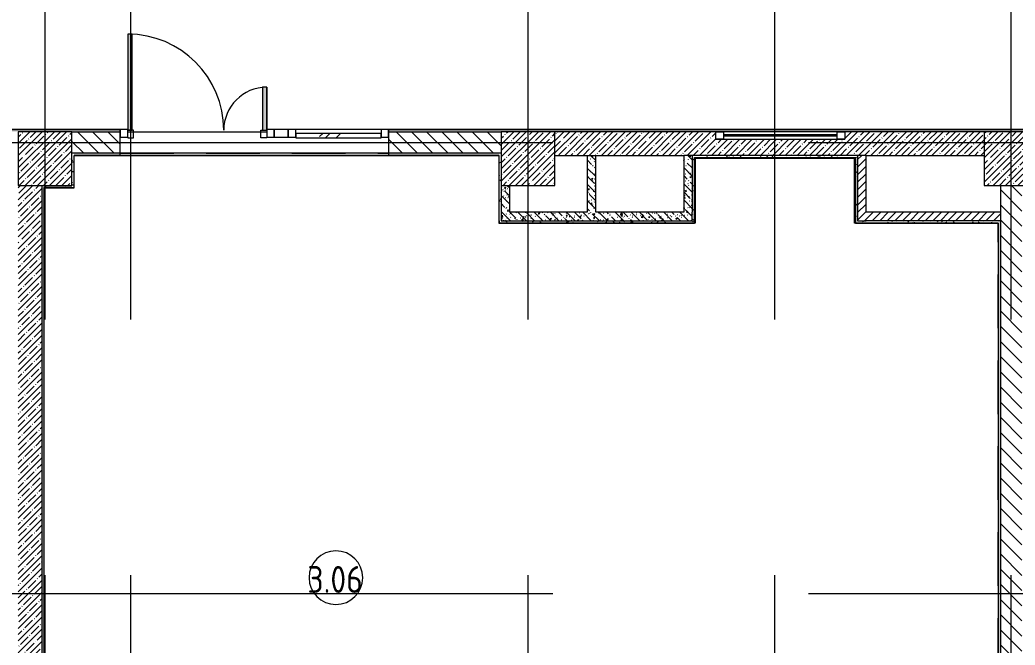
# Model space of a CAD drawing. Header units: millimetres. Extents: x -8624 to 200327, y -8553 to 29000.
# Drawn here: x 143775 to 153048, y 3118 to 8942 of the extents above; entities that cross this region are included whole.
import ezdxf

# ---------------------------------------------------------------- set-up
doc = ezdxf.new("R2010")
doc.units = ezdxf.units.MM
doc.linetypes.add('200_ШТРИХ__ш1_п0_6_', pattern=[800, 500, -300])
doc.linetypes.add('Осевая', pattern=[15875, 3175, -2381.25, 7937.5, -2381.25])
for name, color, linetype, lineweight in [('A-AREA-IDEN', 7, 'Continuous', 9), ('A-DETL-MBND-1', 7, '200_ШТРИХ__ш1_п0_6_', 9), ('A-GLAZ-2', 7, 'Continuous', 9), ('A-GLAZ-CURT-2', 7, 'Continuous', 9), ('A-GLAZ-CWMG-3', 7, 'Continuous', 9), ('A-WALL-4', 7, 'Continuous', 13), ('I-WALL-5', 7, 'Continuous', 9), ('S-COLS-2', 7, 'Continuous', 9), ('Оси-2', 7, 'Осевая', 9)]:
    doc.layers.add(name, color=color, linetype=linetype, lineweight=lineweight)
for name, color, linetype, lineweight, true_color in [('A-DETL-GENF-6', 7, 'Continuous', 9, 0xaaaaaa), ('A-DOOR-5', 7, 'Continuous', 9, 0xaaaaaa), ('A-DOOR-6', 7, 'Continuous', 9, 0xe2e2e2), ('I-WALL-6', 7, 'Continuous', 9, 0x787878), ('I-WALL-7', 9, 'Continuous', 9, 0x808080)]:
    doc.layers.add(name, color=color, linetype=linetype, lineweight=lineweight, true_color=true_color)
doc.styles.add('GOST Common', font='GOST_Common.ttf', dxfattribs={"width": 0.9, "height": 250})
pattern_1 = [(135, (96349.85, 0), (-70.71068, -70.71068), [])]
pattern_2 = [(45, (96349.85, 0), (-57.02463, 57.02463), []), (45, (96406.87, 0), (-57.02463, 57.02463), [100.806, -20.161, 3.353, -16.808])]
pattern_3 = [(45, (96349.85, 0), (-35.35534, 35.35534), [])]
pattern_4 = [(135, (96349.85, 0), (-75.43415, -75.43415), [106.68, -17.78, 3.556, -17.78]), (135, (96349.85, 75.39), (-75.43415, -75.43415), []), (50, (96349.85, 0), (127.52922, -11.15758), [13.335, -146.685]), (355, (96349.85, 0), (-24.66966, 133.74002), [10.668, -117.348]), (100.451, (96360.48, -0.93), (102.85973, 122.58178), [11.333, -124.663]), (46.184, (96349.85, 35.56), (189.75516, -29.43036), [20.002, -220.027]), (96.636, (96365.66, 33.1), (166.1822, 173.1996), [17, -186.995]), (351.184, (96349.85, 35.56), (166.1839, 173.1976), [16.002, -176.022]), (21, (96367.63, 26.67), (106.13027, -71.58603), [13.335, -146.685]), (326, (96367.63, 26.67), (43.26188, 128.93175), [10.668, -117.348]), (71.451, (96376.47, 20.7), (149.39198, 57.34505), [11.333, -124.663]), (37.5, (96349.85, 0), (2.16223, 59.188357), [3.353, -112.573, 3.353, -115.773, -117.792]), (37.5, (96349.85, 0), (2.16223, 59.188357), [-235.052, 3.353, -114.44]), (7.5, (96349.85, 0), (46.77386, 70.12615), [3.353, -64.567, 3.353, -109.906, -44.894]), (7.5, (96349.85, 0), (46.77386, 70.12615), [-181.178, 3.353, -41.542]), (327.5, (96310.2, 0), (94.91367, -4.010093), [3.353, -41.097, 3.353, -135.331, -184.023]), (327.5, (96310.2, 0), (94.91367, -4.010093), [-183.134, 3.353, -180.67]), (317.5, (96292.42, 0), (103.69057, 17.79882), [3.353, -54.432, 3.353, -88.748, -130.683]), (317.5, (96292.42, 0), (103.69057, 17.79882), [-149.885, 3.353, -127.33])]
pattern_5 = [(0, (96349.85, 0), (121.92, 30.48), [10.058, -81.382, 10.058, -81.382, -487.68]), (0, (96349.85, 0), (121.92, 30.48), [-182.88, 10.058, -172.822, 10.058, -81.382, -213.36]), (0, (96349.85, 0), (121.92, 30.48), [-457.2, 10.058, -50.902, 10.058, -142.342]), (120, (96395.57, 15.24), (-87.356454, 90.345817), [10.058, -81.382, 10.058, -81.382, -487.68]), (120, (96395.57, 15.24), (-87.356454, 90.345817), [-182.88, 10.058, -172.822, 10.058, -81.382, -213.36]), (120, (96395.57, 15.24), (-87.356454, 90.345817), [-457.2, 10.058, -50.902, 10.058, -142.342]), (240, (96410.81, 76.2), (-34.563546, -120.825817), [10.058, -81.382, 10.058, -81.382, -487.68]), (240, (96410.81, 76.2), (-34.563546, -120.825817), [-182.88, 10.058, -172.822, 10.058, -81.382, -213.36]), (240, (96410.81, 76.2), (-34.563546, -120.825817), [-457.2, 10.058, -50.902, 10.058, -142.342])]

# ---------------------------------------------------------------- blocks, each defined once
blk = doc.blocks.new('BSC_Колонна _Прямоугольная - 500х500-V174-План зашивки приборов отопления в осях 3 этажа 12-23')
at = {"layer": 'S-COLS-2'}
h = blk.add_hatch(dxfattribs=at)
h.set_pattern_fill('FP_121', color=256, style=0, pattern_type=2)
h.set_pattern_definition([(45, (-47660, -7650), (-57.02463, 57.02463), []), (45, (-47602.975, -7650), (-57.02463, 57.02463), [100.806, -20.161, 3.353, -16.808])])
h.paths.add_polyline_path([(-250, -250), (250, -250), (250, 250), (-250, 250), (-250, -146.2)])
for p, q in [((250, 250), (-250, 250)), ((-250, 250), (-250, -250)), ((250, -250), (250, 250)), ((-250, -250), (250, -250))]:
    blk.add_line(p, q, dxfattribs=at)
blk = doc.blocks.new('BSC_Колонна _Прямоугольная - 500х500-V175-План зашивки приборов отопления в осях 3 этажа 12-23')
at = {"layer": 'S-COLS-2'}
h = blk.add_hatch(dxfattribs=at)
h.set_pattern_fill('FP_122', color=256, style=0, pattern_type=2)
h.set_pattern_definition([(45, (-52160, -7650), (-57.02463, 57.02463), []), (45, (-52102.975, -7650), (-57.02463, 57.02463), [100.806, -20.161, 3.353, -16.808])])
h.paths.add_polyline_path([(-250, -250), (250, -250), (250, 250), (-250, 250), (-250, -146.2)])
for p, q in [((250, 250), (-250, 250)), ((-250, 250), (-250, -250)), ((250, -250), (250, 250)), ((-250, -250), (250, -250))]:
    blk.add_line(p, q, dxfattribs=at)
blk = doc.blocks.new('BSC_Колонна _Прямоугольная - 500х500-V189-План зашивки приборов отопления в осях 3 этажа 12-23')
at = {"layer": 'S-COLS-2'}
h = blk.add_hatch(dxfattribs=at)
h.set_pattern_fill('FP_144', color=256, style=0, pattern_type=2)
h.set_pattern_definition([(45, (-56660, -7650), (-57.02463, 57.02463), []), (45, (-56602.975, -7650), (-57.02463, 57.02463), [100.806, -20.161, 3.353, -16.808])])
h.paths.add_polyline_path([(-250, -250), (250, -250), (250, 250), (-250, 250), (-250, -146.2)])
for p, q in [((250, 250), (-250, 250)), ((-250, 250), (-250, -250)), ((250, -250), (250, 250)), ((-250, -250), (250, -250))]:
    blk.add_line(p, q, dxfattribs=at)
blk = doc.blocks.new('Прямоугольный импост - 50 x 70 мм-31700031-План зашивки приборов отопления в осях 3 этажа 12-23')
at = {"layer": 'A-GLAZ-CWMG-3'}
for p, q in [((-70, 35), (0, 35)), ((-70, -35), (-70, 35)), ((0, 35), (0, -35)), ((0, -35), (-70, -35))]:
    blk.add_line(p, q, dxfattribs=at)
blk = doc.blocks.new('Дверь_Витражная_остекление_ - ДВН_ДАО_Главный вход_1200 в свету-31742133-План зашивки приборов отопления в осях 3 этажа 12-23')
at = {"layer": 'A-DOOR-6'}
for points in [[(-647.5, 30), (-607.5, 30), (-607.5, 925), (-647.5, 925), (-647.5, 35)], [(647.5, 30), (647.5, 430), (607.5, 430), (607.5, 30)]]:
    blk.add_hatch(color=256, dxfattribs=at).paths.add_polyline_path(points)
at = {"layer": 'A-DETL-GENF-6'}
for p, q in [((-607.5, 925), (-647.5, 925)), ((-647.5, 925), (-647.5, 35)), ((-607.5, 30), (-607.5, 925)), ((647.5, 430), (607.5, 430)), ((607.5, 430), (607.5, 30)), ((647.5, 35), (647.5, 430)), ((-647.5, 30), (-607.5, 30)), ((-592.5, 30), (-647.5, 30)), ((-592.5, -40), (-592.5, 30)), ((592.5, -40), (592.5, 30)), ((592.5, 30), (647.5, 30)), ((607.5, 30), (647.5, 30)), ((-647.5, -35), (-647.5, -40)), ((-647.5, -40), (-592.5, -40)), ((647.5, -40), (592.5, -40)), ((647.5, -35), (647.5, -40))]:
    blk.add_line(p, q, dxfattribs=at)
at = {"layer": 'A-DOOR-5'}
for p, q in [((-647.5, 925), (-647.5, 35)), ((647.5, 430), (647.5, 35))]:
    blk.add_line(p, q, dxfattribs=at)
for centre, radius, start, end in [((-647.5, 30), 895, 360, 90), ((647.5, 30), 400, 90, 180)]:
    blk.add_arc(centre, radius, start, end, dxfattribs=at)
blk = doc.blocks.new('Системная панель - Стемалит - 40мм-32257327-План зашивки приборов отопления в осях 3 этажа 12-23')
at = {"layer": 'A-GLAZ-CURT-2'}
for p, q in [((65, 35), (-65, 35)), ((-65, 35), (-65, -35)), ((65, -35), (65, 35)), ((-65, -35), (65, -35))]:
    blk.add_line(p, q, dxfattribs=at)
blk = doc.blocks.new('Прямоугольный импост - 50 x 70 мм-31687886-План зашивки приборов отопления в осях 3 этажа 12-23')
at = {"layer": 'A-GLAZ-CWMG-3'}
for p, q in [((-35, 35), (35, 35)), ((-35, -35), (-35, 35)), ((35, 35), (35, -35)), ((35, -35), (-35, -35))]:
    blk.add_line(p, q, dxfattribs=at)
blk = doc.blocks.new('Прямоугольный импост - 50 x 70 мм-31701779-План зашивки приборов отопления в осях 3 этажа 12-23')
at = {"layer": 'A-GLAZ-CWMG-3'}
for p, q in [((0, 35), (-70, 35)), ((-70, 35), (-70, -35)), ((0, -35), (0, 35)), ((-70, -35), (0, -35))]:
    blk.add_line(p, q, dxfattribs=at)
blk = doc.blocks.new('Системная панель - Стекло - 40мм-V274-План зашивки приборов отопления в осях 3 этажа 12-23')
at = {"layer": 'A-GLAZ-CURT-2'}
h = blk.add_hatch(dxfattribs=at)
h.set_pattern_fill('FP_186', color=256, style=0, pattern_type=2)
h.set_pattern_definition([(45, (-50492.5, -7785), (-282.8427, 282.8427), [200, -600]), (45, (-50692.5, -7885), (-282.8427, 282.8427), [600, -200]), (45, (-50292.5, -7985), (-282.8427, 282.8427), [200, -600])])
h.paths.add_polyline_path([(397.5, -40), (397.5, 0), (-397.5, 0), (-397.5, -40)])
for p, q in [((397.5, 0), (-397.5, 0)), ((-397.5, 0), (-397.5, -40)), ((397.5, -40), (397.5, 0)), ((-397.5, -40), (397.5, -40))]:
    blk.add_line(p, q, dxfattribs=at)
blk = doc.blocks.new('Прямоугольный импост - 50 x 70 мм-31702100-План зашивки приборов отопления в осях 3 этажа 12-23')
at = {"layer": 'A-GLAZ-CWMG-3'}
for p, q in [((-35, 35), (35, 35)), ((-35, -35), (-35, 35)), ((35, 35), (35, -35)), ((35, -35), (-35, -35))]:
    blk.add_line(p, q, dxfattribs=at)
blk = doc.blocks.new('Прямоугольный импост - 50 x 70 мм-31720914-План зашивки приборов отопления в осях 3 этажа 12-23')
at = {"layer": 'A-GLAZ-CWMG-3'}
blk.add_line((42060, 7920), (41265, 7920), dxfattribs=at)
blk = doc.blocks.new('120_Окно_СКБ_1Ст - 120_Окно_СКБ_1Ст 400х1200 EI30-24228621-План зашивки приборов отопления в осях 3 этажа 12-23')
at = {"layer": 'A-GLAZ-2'}
for p, q in [((-600, 40), (-600, 110)), ((-600, 110), (-530, 110)), ((600, 110), (-600, 110)), ((-530, 110), (-530, 40)), ((530, 40), (530, 110)), ((530, 110), (600, 110)), ((600, 110), (600, 40)), ((-530, 40), (-600, 40)), ((-600, 40), (600, 40)), ((530, 80), (-530, 80)), ((530, 70), (-530, 70)), ((600, 40), (530, 40))]:
    blk.add_line(p, q, dxfattribs=at)
blk = doc.blocks.new('Марка_Помещения - Номер-25198446-План зашивки приборов отопления в осях 3 этажа 12-23')
at = {"layer": 'A-AREA-IDEN'}
for start, end in [(360, 180), (180, 360)]:
    blk.add_arc((0, 0), 2.5, start, end, dxfattribs=at)

msp = doc.modelspace()

# ---------------------------------------------------------------- hatches: boundary and pattern name
at = {"layer": 'I-WALL-5'}
h = msp.add_hatch(dxfattribs=at)
h.set_pattern_fill('FP_139', color=256, style=0, pattern_type=2)
h.set_pattern_definition(pattern_1)
h.paths.add_polyline_path([(148239.8, 7700), (148259.8, 7700), (148259.8, 7900), (147209.8, 7900), (147209.8, 7700), (147724.4, 7700)])
h.paths.add_polyline_path([(144709.8, 7700), (144709.8, 7900), (144259.8, 7900), (144259.8, 7700), (144279.8, 7700)])
h = msp.add_hatch(dxfattribs=at)
h.set_pattern_fill('FP_135', color=256, style=0, pattern_type=2)
h.set_pattern_definition(pattern_2)
h.paths.add_polyline_path([(152759.8, 7680), (152759.8, 7900), (151459.8, 7900), (151459.8, 7830), (150259.8, 7830), (150259.8, 7900), (148759.8, 7900), (148759.8, 7680), (152086.6, 7680)])
h = msp.add_hatch(dxfattribs=at)
h.set_pattern_fill('FP_151', color=256, style=0, pattern_type=2)
h.set_pattern_definition(pattern_3)
h.paths.add_polyline_path([(151659.8, 7070), (151659.8, 7680), (151579.8, 7680), (151579.8, 7070)])
h = msp.add_hatch(dxfattribs=at)
h.set_pattern_fill('FP_135', color=256, style=0, pattern_type=2)
h.set_pattern_definition(pattern_2)
h.paths.add_polyline_path([(143907.5, 400), (143979.8, 400), (143979.8, 7400), (143759.8, 7400), (143759.8, 400)])
h = msp.add_hatch(dxfattribs=at)
h.set_pattern_fill('FP_139', color=256, style=0, pattern_type=2)
h.set_pattern_definition(pattern_1)
h.paths.add_polyline_path([(152910.6, 400), (153110.6, 400), (153110.6, 7400), (152910.6, 7400), (152910.6, 420)])
h = msp.add_hatch(dxfattribs=at)
h.set_pattern_fill('FP_151', color=256, style=0, pattern_type=2)
h.set_pattern_definition(pattern_3)
h.paths.add_polyline_path([(152890.6, 7070), (152910.6, 7070), (152910.6, 7150), (151659.8, 7150), (151659.8, 7070), (152813.6, 7070)])
at = {"layer": 'I-WALL-6'}
h = msp.add_hatch(dxfattribs=at)
h.set_pattern_fill('FP_142', color=256, style=0, pattern_type=2)
h.set_pattern_definition(pattern_4)
h.paths.add_polyline_path([(149139.8, 7150), (149139.8, 7680), (149059.8, 7680), (149059.8, 7150)])
h = msp.add_hatch(dxfattribs=at)
h.set_pattern_fill('FP_142', color=256, style=0, pattern_type=2)
h.set_pattern_definition(pattern_4)
h.paths.add_polyline_path([(149959.8, 7150), (150039.8, 7150), (150039.8, 7680), (149959.8, 7680), (149959.8, 7503.8)])
h = msp.add_hatch(dxfattribs=at)
h.set_pattern_fill('FP_142', color=256, style=0, pattern_type=2)
h.set_pattern_definition(pattern_4)
h.paths.add_polyline_path([(148339.8, 7150), (148339.8, 7400), (148259.8, 7400), (148259.8, 7150)])
h = msp.add_hatch(dxfattribs=at)
h.set_pattern_fill('FP_142', color=256, style=0, pattern_type=2)
h.set_pattern_definition(pattern_4)
h.paths.add_polyline_path([(150039.8, 7070), (150039.8, 7150), (148259.8, 7150), (148259.8, 7070), (149178.5, 7070)])
at = {"layer": 'I-WALL-7'}
h = msp.add_hatch(dxfattribs=at)
h.set_pattern_fill('FP_183', color=256, style=0, pattern_type=2)
h.set_pattern_definition(pattern_5)
h.paths.add_polyline_path([(170449.8, 7900), (170449.8, 7920), (170054.8, 7920), (170054.8, 7908), (170109.8, 7908), (170109.8, 7900), (170262.3, 7900)])
h.paths.add_polyline_path([(168599.8, 7900), (168599.8, 7908), (168654.8, 7908), (168654.8, 7920), (168009.8, 7920), (168009.8, 7908), (168039.8, 7908), (168039.8, 7900), (168444.7, 7900)])
h.paths.add_polyline_path([(166627.1, 7900), (167029.8, 7900), (167029.8, 7908), (167059.8, 7908), (167059.8, 7920), (165709.8, 7920), (165709.8, 7908), (165739.8, 7908), (165739.8, 7900), (165900.1, 7900)])
h.paths.add_polyline_path([(164446, 7900), (164579.8, 7900), (164579.8, 7908), (164609.8, 7908), (164609.8, 7920), (163209.8, 7920), (163209.8, 7908), (163239.8, 7908), (163239.8, 7900), (163719, 7900)])
h.paths.add_polyline_path([(162229.8, 7900), (162229.8, 7908), (162259.8, 7908), (162259.8, 7920), (156819.8, 7920), (156819.8, 7900), (161759.8, 7900)])
h.paths.add_polyline_path([(154319.8, 7900), (154319.8, 7920), (147209.8, 7920), (147209.8, 7900), (153540.6, 7900)])
h.paths.add_polyline_path([(143979.8, 7900), (144709.8, 7900), (144709.8, 7920), (138479.8, 7920), (138479.8, 7900), (143759.8, 7900)])
h.paths.add_polyline_path([(135979.8, 7900), (135979.8, 7920), (135109.8, 7920), (135109.8, 7900), (135389.8, 7900)])
h = msp.add_hatch(dxfattribs=at)
h.set_pattern_fill('FP_183', color=256, style=0, pattern_type=2)
h.set_pattern_definition(pattern_5)
h.paths.add_polyline_path([(144279.8, 7380), (144279.8, 7700), (144259.8, 7700), (144259.8, 7380)])
h = msp.add_hatch(dxfattribs=at)
h.set_pattern_fill('FP_183', color=256, style=0, pattern_type=2)
h.set_pattern_definition(pattern_5)
h.paths.add_polyline_path([(148239.8, 7680), (148239.8, 7700), (147209.8, 7700), (147209.8, 7680), (147724.4, 7680)])
h.paths.add_polyline_path([(144709.8, 7680), (144709.8, 7700), (144279.8, 7700), (144280.8, 7680)])
h = msp.add_hatch(dxfattribs=at)
h.set_pattern_fill('FP_183', color=256, style=0, pattern_type=2)
h.set_pattern_definition(pattern_5)
h.paths.add_polyline_path([(148259.8, 7070), (148259.8, 7700), (148239.8, 7700), (148239.8, 7070)])
h = msp.add_hatch(dxfattribs=at)
h.set_pattern_fill('FP_183', color=256, style=0, pattern_type=2)
h.set_pattern_definition(pattern_5)
h.paths.add_polyline_path([(151559.8, 7660), (151559.8, 7680), (150039.8, 7680), (150039.8, 7660), (151551.8, 7660)])
h = msp.add_hatch(dxfattribs=at)
h.set_pattern_fill('FP_183', color=256, style=0, pattern_type=2)
h.set_pattern_definition(pattern_5)
h.paths.add_polyline_path([(150059.8, 7050), (150059.8, 7660), (150039.8, 7660), (150039.8, 7050)])
h = msp.add_hatch(dxfattribs=at)
h.set_pattern_fill('FP_183', color=256, style=0, pattern_type=2)
h.set_pattern_definition(pattern_5)
h.paths.add_polyline_path([(151559.8, 7070), (151579.8, 7070), (151579.8, 7680), (151559.8, 7680), (151559.8, 7503.8)])
h = msp.add_hatch(dxfattribs=at)
h.set_pattern_fill('FP_183', color=256, style=0, pattern_type=2)
h.set_pattern_definition(pattern_5)
h.paths.add_polyline_path([(143979.8, 7380), (144259.8, 7380), (144259.8, 7400), (143979.8, 7400)])
h = msp.add_hatch(dxfattribs=at)
h.set_pattern_fill('FP_183', color=256, style=0, pattern_type=2)
h.set_pattern_definition(pattern_5)
h.paths.add_polyline_path([(143979.8, 400), (143999.8, 400), (143999.8, 7380), (143979.8, 7380), (143979.8, 592.1)])
h = msp.add_hatch(dxfattribs=at)
h.set_pattern_fill('FP_183', color=256, style=0, pattern_type=2)
h.set_pattern_definition(pattern_5)
h.paths.add_polyline_path([(150039.8, 7050), (150039.8, 7070), (148239.8, 7070), (148239.8, 7050), (149178.5, 7050)])
h = msp.add_hatch(dxfattribs=at)
h.set_pattern_fill('FP_183', color=256, style=0, pattern_type=2)
h.set_pattern_definition(pattern_5)
h.paths.add_polyline_path([(152890.6, 7050), (152890.6, 7070), (151559.8, 7070), (151559.8, 7050), (152813.6, 7050)])
h = msp.add_hatch(dxfattribs=at)
h.set_pattern_fill('FP_183', color=256, style=0, pattern_type=2)
h.set_pattern_definition(pattern_5)
h.paths.add_polyline_path([(152890.6, 420), (152910.6, 420), (152910.6, 7070), (152890.6, 7070), (152890.6, 421)])

# ---------------------------------------------------------------- linework, layer by layer
at = {"layer": 'A-DETL-MBND-1'}
for p, q in [((144709.8, 7700), (147209.8, 7700)), ((147209.8, 7680), (144709.8, 7680)), ((152889.8, 470), (152889.8, 7050))]:
    msp.add_line(p, q, dxfattribs=at)
at = {"layer": 'A-WALL-4'}
for p, q in [((150259.8, 7900), (148759.8, 7900)), ((152759.8, 7900), (151459.8, 7900)), ((144709.8, 7700), (144259.8, 7700)), ((148259.8, 7700), (147209.8, 7700)), ((144279.8, 7380), (144279.8, 7680)), ((144709.8, 7680), (144279.8, 7680)), ((144280.8, 7680), (144280.8, 7679)), ((148239.8, 7679), (148238.8, 7679)), ((148239.8, 7070), (148239.8, 7680)), ((151659.8, 7680), (149959.8, 7680)), ((150039.8, 7680), (150039.8, 7150)), ((143979.8, 7400), (143979.8, 400)), ((143999.8, 7380), (143999.8, 420)), ((144259.8, 7380), (143999.8, 7380)), ((148259.8, 7400), (148259.8, 7150)), ((152910.6, 7150), (152910.6, 400)), ((152910.6, 7070), (151659.8, 7070)), ((152890.6, 7050), (152890.6, 420))]:
    msp.add_line(p, q, dxfattribs=at)
at = {"layer": 'I-WALL-5'}
for p, q in [((144709.8, 7921), (138479.8, 7921)), ((138479.8, 7920), (144709.8, 7920)), ((144259.8, 7900), (144709.8, 7900)), ((144709.8, 7920), (144709.8, 7921)), ((144709.8, 7900), (144709.8, 7920)), ((144709.8, 7680), (144709.8, 7900)), ((144779.8, 7900), (146074.8, 7900)), ((154319.8, 7921), (147209.8, 7921)), ((147209.8, 7921), (147209.8, 7920)), ((147209.8, 7920), (147209.8, 7900)), ((147209.8, 7920), (154319.8, 7920)), ((147209.8, 7900), (147209.8, 7680)), ((147209.8, 7900), (148259.8, 7900)), ((147209.8, 7700), (144709.8, 7700)), ((144280.8, 7379), (144280.8, 7679)), ((144280.8, 7679), (148238.8, 7679)), ((148239.8, 7680), (144709.8, 7680)), ((148238.8, 7679), (148238.8, 7049)), ((148759.8, 7680), (149959.8, 7680)), ((149059.8, 7680), (149059.8, 7150)), ((149139.8, 7150), (149139.8, 7680)), ((149959.8, 7680), (149959.8, 7150)), ((150059.8, 7660), (151559.8, 7660)), ((150059.8, 7050), (150059.8, 7660)), ((151551.8, 7652), (150067.8, 7652)), ((150067.8, 7652), (150067.8, 7050)), ((151551.8, 7050), (151551.8, 7652)), ((151559.8, 7660), (151559.8, 7049)), ((151579.8, 7680), (151579.8, 7070)), ((151659.8, 7150), (151659.8, 7680)), ((151659.8, 7680), (152759.8, 7680)), ((144000.8, 421), (144000.8, 7379)), ((144000.8, 7379), (144280.8, 7379)), ((144259.8, 7380), (144279.8, 7380)), ((148339.8, 7150), (148339.8, 7400)), ((152910.6, 7400), (152910.6, 7150)), ((148259.8, 7150), (148259.8, 7070)), ((149059.8, 7150), (148339.8, 7150)), ((149959.8, 7150), (149139.8, 7150)), ((150039.8, 7070), (150039.8, 7150)), ((152910.6, 7150), (151659.8, 7150)), ((148238.8, 7049), (150060.8, 7049)), ((148239.8, 7070), (148239.8, 7050)), ((150067.8, 7050), (148239.8, 7050)), ((148259.8, 7070), (150039.8, 7070)), ((150060.8, 7049), (150060.8, 7050)), ((152890.6, 7050), (151551.8, 7050)), ((151559.8, 7049), (152889.6, 7049)), ((151579.8, 7070), (151659.8, 7070)), ((152889.6, 7049), (152889.6, 421))]:
    msp.add_line(p, q, dxfattribs=at)
at = {"layer": 'Оси-2'}
for p, q in [((144009.8, 593.7), (144009.8, 24850)), ((144809.8, 593.7), (144809.8, 24850)), ((148509.8, 593.7), (148509.8, 24850)), ((150809.8, 593.7), (150809.8, 24850)), ((153009.8, 593.7), (153009.8, 24898.1)), ((135246.3, 7800), (178599.8, 7800)), ((135246.3, 3600), (178599.8, 3600))]:
    msp.add_line(p, q, dxfattribs=at)

# ---------------------------------------------------------------- block references
at = {"layer": 'A-AREA-IDEN', "xscale": 99.99999999999993, "yscale": 99.99999999999993, "zscale": 99.99999999999993}
msp.add_blockref('Марка_Помещения - Номер-25198446-План зашивки приборов отопления в осях 3 этажа 12-23', (146719.7, 3746), dxfattribs=at)
at = {"layer": 'A-DOOR-5'}
msp.add_blockref('Дверь_Витражная_остекление_ - ДВН_ДАО_Главный вход_1200 в свету-31742133-План зашивки приборов отопления в осях 3 этажа 12-23', (145427.3, 7885), dxfattribs=at)
at = {"layer": 'A-GLAZ-2'}
msp.add_blockref('120_Окно_СКБ_1Ст - 120_Окно_СКБ_1Ст 400х1200 EI30-24228621-План зашивки приборов отопления в осях 3 этажа 12-23', (150859.8, 7790), dxfattribs=at)
at = {"layer": 'A-GLAZ-CURT-2'}
for name, p in [('Системная панель - Стемалит - 40мм-32257327-План зашивки приборов отопления в осях 3 этажа 12-23', (146209.8, 7885)), ('Системная панель - Стекло - 40мм-V274-План зашивки приборов отопления в осях 3 этажа 12-23', (146742.3, 7885))]:
    msp.add_blockref(name, p, dxfattribs=at)
at = {"layer": 'A-GLAZ-CWMG-3', "rotation": 180}
msp.add_blockref('Прямоугольный импост - 50 x 70 мм-31701779-План зашивки приборов отопления в осях 3 этажа 12-23', (144709.8, 7885), dxfattribs=at)
at = {"layer": 'A-GLAZ-CWMG-3', "extrusion": (0, 0, -1), "rotation": 180}
for name, p in [('Прямоугольный импост - 50 x 70 мм-31687886-План зашивки приборов отопления в осях 3 этажа 12-23', (-146109.8, 7885)), ('Прямоугольный импост - 50 x 70 мм-31702100-План зашивки приборов отопления в осях 3 этажа 12-23', (-146309.8, 7885)), ('Прямоугольный импост - 50 x 70 мм-31700031-План зашивки приборов отопления в осях 3 этажа 12-23', (-147209.8, 7885))]:
    msp.add_blockref(name, p, dxfattribs=at)
at = {"layer": 'A-GLAZ-CWMG-3'}
msp.add_blockref('Прямоугольный импост - 50 x 70 мм-31720914-План зашивки приборов отопления в осях 3 этажа 12-23', (105079.8, 0), dxfattribs=at)
at = {"layer": 'S-COLS-2'}
for name, p in [('BSC_Колонна _Прямоугольная - 500х500-V174-План зашивки приборов отопления в осях 3 этажа 12-23', (144009.8, 7650)), ('BSC_Колонна _Прямоугольная - 500х500-V175-План зашивки приборов отопления в осях 3 этажа 12-23', (148509.8, 7650)), ('BSC_Колонна _Прямоугольная - 500х500-V189-План зашивки приборов отопления в осях 3 этажа 12-23', (153009.8, 7650))]:
    msp.add_blockref(name, p, dxfattribs=at)

# ---------------------------------------------------------------- texts
at = {"layer": 'A-AREA-IDEN', "insert": (146453.9, 3854.5), "char_height": 250, "width": 663.797, "attachment_point": 1, "style": 'GOST Common'}
msp.add_mtext('3.06', dxfattribs=at)

doc.saveas('drawing.dxf')
